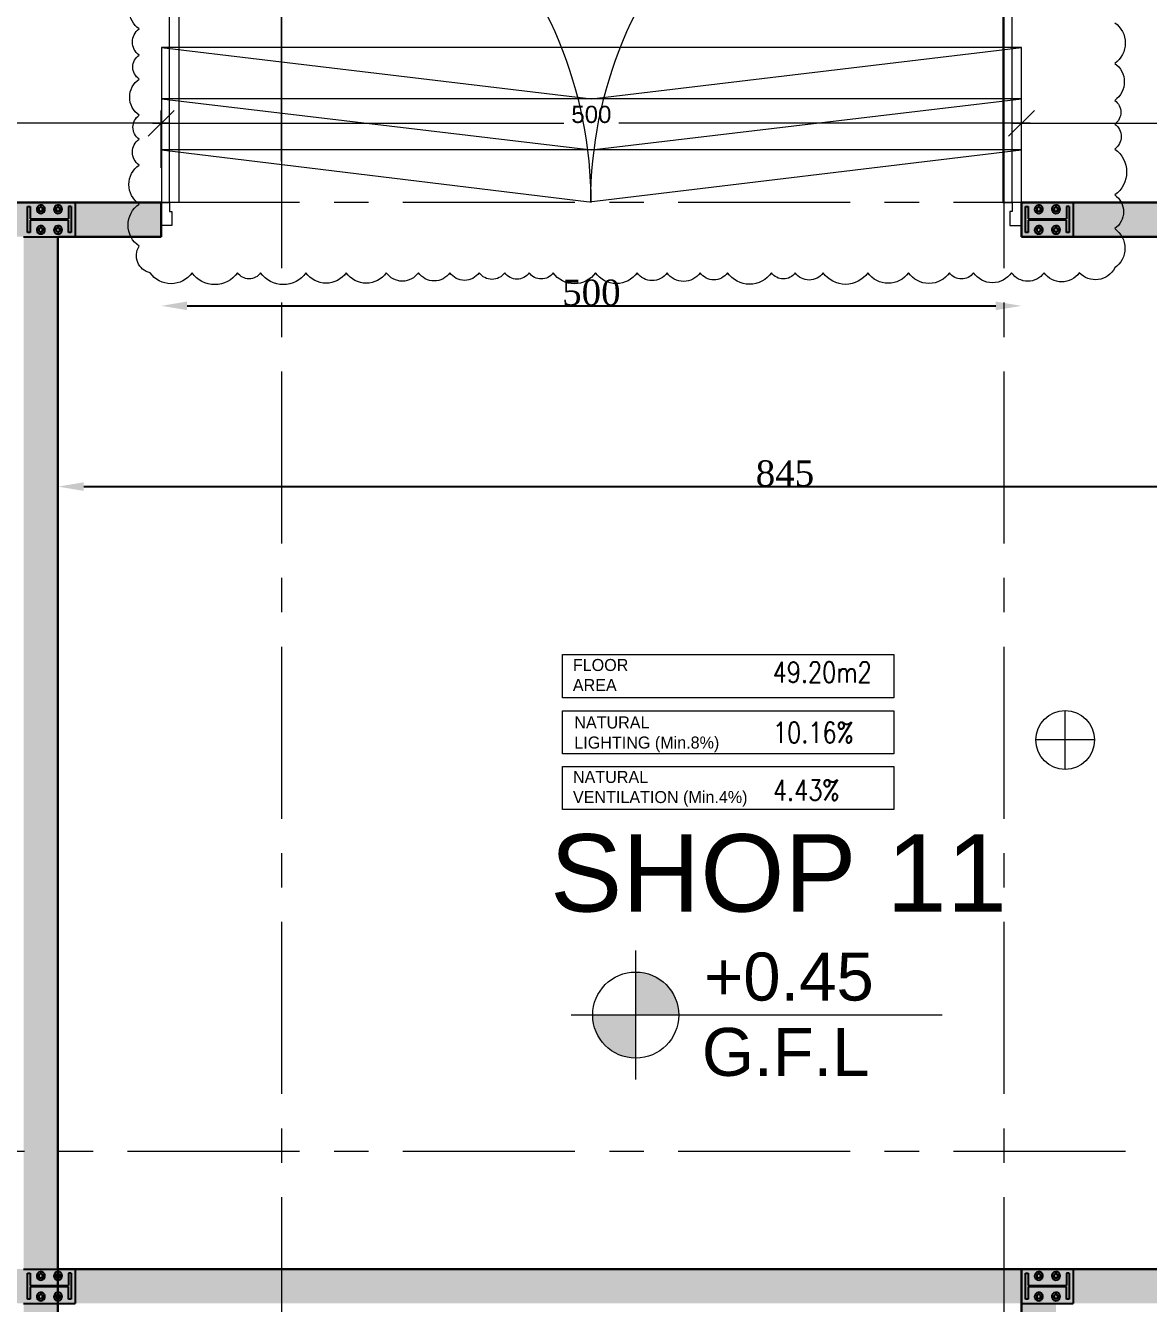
# Model space of a CAD drawing. Header units: millimetres. Extents: x -9083 to 924194, y -232449 to 321637.
# Drawn here: x 36133 to 42659, y 167427 to 174855 of the extents above; entities that cross this region are included whole.
import ezdxf
from ezdxf.enums import TextEntityAlignment as Align

# ---------------------------------------------------------------- set-up
doc = ezdxf.new("R2010")
doc.units = ezdxf.units.MM
doc.header["$LTSCALE"] = 400
doc.header["$MEASUREMENT"] = 0
doc.header["$PDMODE"] = 3
doc.linetypes.add('CENTER', pattern=[2, 1.25, -0.25, 0.25, -0.25])
doc.linetypes.add('CENTERX2', pattern=[4, 2.5, -0.5, 0.5, -0.5])
doc.layers.get('0').update_dxf_attribs({"lineweight": 0, "true_color": 0xff1414})
doc.layers.get('Defpoints').update_dxf_attribs({"color": 8, "lineweight": 5})
for name, color, linetype, lineweight in [('0.dim', 3, 'Continuous', 25), ('A-ANNO-DIMS', 134, 'Continuous', 9), ('A-DETL', 8, 'Continuous', 9), ('A-DOOR', 2, 'Continuous', 9), ('AR-dim-in', 134, 'Continuous', 0), ('AR-Level', 120, 'Continuous', 13), ('AXIS DIMENSION', 8, 'Continuous', 5), ('DETAILS DIMENSION', 15, 'Continuous', 5), ('HATCH', 15, 'Continuous', 0), ('REVC', 210, 'Continuous', 0), ('ROOM INFORMATION', 7, 'Continuous', 5), ('ROOMS DIMENSION', 3, 'Continuous', 5), ('TEXT ROOM INFORMATION', 1, 'Continuous', 5), ('WALL PROPOSED', 255, 'Continuous', 30)]:
    doc.layers.add(name, color=color, linetype=linetype, lineweight=lineweight)
doc.layers.add('ALARM', color=7, linetype='Continuous', lineweight=5, true_color=0xff0f0f)
doc.layers.add('AXIES', color=7, linetype='CENTER', lineweight=0, true_color=0x949596)
doc.layers.add('STEEL', color=63, linetype='Continuous')
doc.styles.add('arial', font='arial.ttf', dxfattribs={"width": 0.8, "height": 2.2})
doc.styles.add('Arial_1', font='arial.ttf', dxfattribs={"height": 300})
doc.styles.add('asif', font='arial.ttf')
doc.styles.add('ROMAN', font='times.ttf')
doc.styles.add('ROMANS-TITLE', font='ROMANS.shx', dxfattribs={"width": 0.8})
doc.styles.add('ROMANT', font='romant.shx')
doc.styles.get("Standard").update_dxf_attribs({"font": 'GOTHIC.TTF', "height": 220})
doc.dimstyles.new('AXIS DIMENSION', dxfattribs={"dimscale": 1.2, "dimtxt": 220, "dimasz": 150, "dimexe": 75, "dimexo": 200, "dimgap": 50, "dimtad": 0, "dimdec": 0, "dimlfac": 0.1, "dimzin": 0, "dimdsep": 46, "dimtxsty": 'ROMANT', "dimblk": 'OBLIQUE', "dimcen": 200, "dimdle": 75, "dimclrd": 17, "dimclre": 94, "dimclrt": 3, "dimadec": 0, "dimazin": 0, "dimtfac": 0.5, "dimtdec": 0, "dimtix": 1, "dimtofl": 0, "dimtmove": 2, "dimatfit": 2, "dimfxl": 100, "dimtvp": 0.5, "dimtolj": 1, "dimtzin": 0, "dimlwd": -1, "dimlwe": -1, "dimarcsym": 0})
doc.dimstyles.new('DETAILS DIMENSION', dxfattribs={"dimtxt": 100, "dimasz": 150, "dimexe": 75, "dimexo": 200, "dimgap": 50, "dimtad": 0, "dimdec": 0, "dimlfac": 0.1, "dimzin": 0, "dimdsep": 46, "dimtxsty": 'asif', "dimblk": 'OBLIQUE', "dimcen": 200, "dimdle": 50, "dimclrd": 181, "dimclre": 146, "dimclrt": 1, "dimadec": 0, "dimazin": 0, "dimtfac": 0.5, "dimtdec": 0, "dimtix": 1, "dimtofl": 0, "dimtmove": 2, "dimatfit": 2, "dimfxl": 100, "dimtvp": 0.5, "dimtolj": 1, "dimtzin": 0, "dimlwd": -1, "dimlwe": -1, "dimarcsym": 0})
doc.dimstyles.new('ROOMS DIM', dxfattribs={"dimtxt": 150, "dimasz": 150, "dimexe": 0.06, "dimexo": 0.06, "dimgap": 0.03, "dimtad": 1, "dimtoh": 1, "dimdec": 0, "dimlfac": 0.1, "dimzin": 13, "dimdsep": 46, "dimtxsty": 'ROMAN', "dimcen": 0.09, "dimdle": 0.06, "dimse1": 1, "dimse2": 1, "dimclrd": 256, "dimclre": 256, "dimclrt": 3, "dimadec": 0, "dimazin": 0, "dimtfac": 1, "dimtdec": 0, "dimtix": 1, "dimtmove": 2, "dimatfit": 3, "dimfxl": 0.06, "dimtolj": 1, "dimtzin": 0, "dimarcsym": 0})

# ---------------------------------------------------------------- blocks, each defined once
blk = doc.blocks.new('_Oblique')
at = {"color": 0, "linetype": 'ByBlock', "lineweight": -2}
blk.add_line((-0.5, -0.5), (0.5, 0.5), dxfattribs=at)
blk = doc.blocks.new('*D165')
at = {"layer": 'AXIS DIMENSION', "color": 94, "ltscale": 20, "transparency": 16777216}
for p, q in [((6110882.5, 811188.9), (6110882.5, 813339.4)), ((6115080.7, 811188.9), (6115080.7, 813339.4))]:
    blk.add_line(p, q, dxfattribs=at)
at = {"layer": 'AXIS DIMENSION', "color": 17, "ltscale": 20, "transparency": 16777216}
for p, q in [((6110792.5, 813249.4), (6112575.9, 813249.4)), ((6115170.7, 813249.4), (6113387.3, 813249.4))]:
    blk.add_line(p, q, dxfattribs=at)
at = {"layer": 'Defpoints', "color": 0, "ltscale": 20, "transparency": 16777216}
for p in [(6115080.7, 813249.4), (6110882.5, 810948.9), (6115080.7, 810948.9)]:
    blk.add_point(p, dxfattribs=at)
at = {"layer": 'AXIS DIMENSION', "color": 17, "ltscale": 20, "transparency": 16777216, "xscale": 179.9999999999999, "yscale": 179.9999999999999, "zscale": 179.9999999999999, "rotation": 180}
blk.add_blockref('_Oblique', (6110882.5, 813249.4), dxfattribs=at)
at = {"layer": 'AXIS DIMENSION', "color": 17, "ltscale": 20, "transparency": 16777216, "xscale": 179.9999999999999, "yscale": 179.9999999999999, "zscale": 179.9999999999999}
blk.add_blockref('_Oblique', (6115080.7, 813249.4), dxfattribs=at)
at = {"layer": 'AXIS DIMENSION', "color": 3, "ltscale": 20, "transparency": 16777216, "insert": (6112981.6, 813381.4), "char_height": 264, "attachment_point": 5, "style": 'ROMANT'}
blk.add_mtext('\\A1;420', dxfattribs=at)
blk = doc.blocks.new('*D166')
at = {"layer": 'AXIS DIMENSION', "color": 94, "ltscale": 20, "transparency": 16777216}
for p, q in [((6115082.5, 811188.9), (6115082.5, 813339.4)), ((6119280.7, 811188.9), (6119280.7, 813339.4))]:
    blk.add_line(p, q, dxfattribs=at)
at = {"layer": 'AXIS DIMENSION', "color": 17, "ltscale": 20, "transparency": 16777216}
for p, q in [((6114992.5, 813249.4), (6116775.9, 813249.4)), ((6119370.7, 813249.4), (6117587.3, 813249.4))]:
    blk.add_line(p, q, dxfattribs=at)
at = {"layer": 'Defpoints', "color": 0, "ltscale": 20, "transparency": 16777216}
for p in [(6119280.7, 813249.4), (6115082.5, 810948.9), (6119280.7, 810948.9)]:
    blk.add_point(p, dxfattribs=at)
at = {"layer": 'AXIS DIMENSION', "color": 17, "ltscale": 20, "transparency": 16777216, "xscale": 179.9999999999999, "yscale": 179.9999999999999, "zscale": 179.9999999999999, "rotation": 180}
blk.add_blockref('_Oblique', (6115082.5, 813249.4), dxfattribs=at)
at = {"layer": 'AXIS DIMENSION', "color": 17, "ltscale": 20, "transparency": 16777216, "xscale": 179.9999999999999, "yscale": 179.9999999999999, "zscale": 179.9999999999999}
blk.add_blockref('_Oblique', (6119280.7, 813249.4), dxfattribs=at)
at = {"layer": 'AXIS DIMENSION', "color": 3, "ltscale": 20, "transparency": 16777216, "insert": (6117181.6, 813381.4), "char_height": 264, "attachment_point": 5, "style": 'ROMANT'}
blk.add_mtext('\\A1;420', dxfattribs=at)
blk = doc.blocks.new('*D167')
at = {"layer": 'AXIS DIMENSION', "color": 94, "ltscale": 20, "transparency": 16777216}
for p, q in [((6119282.5, 811188.9), (6119282.5, 813339.4)), ((6125682.5, 811188.9), (6125682.5, 813339.4))]:
    blk.add_line(p, q, dxfattribs=at)
at = {"layer": 'AXIS DIMENSION', "color": 17, "ltscale": 20, "transparency": 16777216}
for p, q in [((6119192.5, 813249.4), (6122083.1, 813249.4)), ((6125772.5, 813249.4), (6122881.9, 813249.4))]:
    blk.add_line(p, q, dxfattribs=at)
at = {"layer": 'Defpoints', "color": 0, "ltscale": 20, "transparency": 16777216}
for p in [(6125682.5, 813249.4), (6119282.5, 810948.9), (6125682.5, 810948.9)]:
    blk.add_point(p, dxfattribs=at)
at = {"layer": 'AXIS DIMENSION', "color": 17, "ltscale": 20, "transparency": 16777216, "xscale": 179.9999999999999, "yscale": 179.9999999999999, "zscale": 179.9999999999999, "rotation": 180}
blk.add_blockref('_Oblique', (6119282.5, 813249.4), dxfattribs=at)
at = {"layer": 'AXIS DIMENSION', "color": 17, "ltscale": 20, "transparency": 16777216, "xscale": 179.9999999999999, "yscale": 179.9999999999999, "zscale": 179.9999999999999}
blk.add_blockref('_Oblique', (6125682.5, 813249.4), dxfattribs=at)
at = {"layer": 'AXIS DIMENSION', "color": 3, "ltscale": 20, "transparency": 16777216, "insert": (6122482.5, 813381.4), "char_height": 264, "attachment_point": 5, "style": 'ROMANT'}
blk.add_mtext('\\A1;640', dxfattribs=at)
blk = doc.blocks.new('*D432')
at = {"layer": 'Defpoints', "color": 0, "transparency": 16777216}
for p in [(36321.2, 172259.5), (44771.2, 172174.6), (44771.2, 171570.2)]:
    blk.add_point(p, dxfattribs=at)
at = {"layer": 'ROOMS DIMENSION', "lineweight": -2, "transparency": 16777216}
blk.add_line((36471.2, 172174.6), (44621.2, 172174.6), dxfattribs=at)
at = {"layer": 'ROOMS DIMENSION', "transparency": 16777216}
for points in [[(36471.2, 172199.6), (36471.2, 172149.6), (36321.2, 172174.6)], [(44621.2, 172199.6), (44621.2, 172149.6), (44771.2, 172174.6)]]:
    blk.add_solid(points, dxfattribs=at)
at = {"layer": 'ROOMS DIMENSION', "color": 3, "transparency": 16777216, "insert": (40546.2, 172250.9), "char_height": 150, "attachment_point": 5, "style": 'ROMAN'}
blk.add_mtext('\\A1;845', dxfattribs=at)
blk = doc.blocks.new('A$Ccfd28120')
for p, q in [((0, -170.9), (0, 170.9)), ((170.9, 0), (-170.9, 0))]:
    blk.add_line(p, q)
blk.add_circle((0, 0), 170.9)
blk = doc.blocks.new('*D487')
at = {"layer": 'Defpoints', "color": 0, "transparency": 16777216}
for p in [(36921.2, 174286.6), (33421.2, 173827), (36921.2, 173827)]:
    blk.add_point(p, dxfattribs=at)
at = {"layer": 'DETAILS DIMENSION', "color": 146, "transparency": 16777216}
for p, q in [((33421.2, 174027), (33421.2, 174361.6)), ((36921.2, 174027), (36921.2, 174361.6))]:
    blk.add_line(p, q, dxfattribs=at)
at = {"layer": 'DETAILS DIMENSION', "color": 181, "transparency": 16777216}
for p, q in [((33371.2, 174286.6), (35010.9, 174286.6)), ((36971.2, 174286.6), (35331.5, 174286.6))]:
    blk.add_line(p, q, dxfattribs=at)
at = {"layer": 'DETAILS DIMENSION', "color": 181, "transparency": 16777216, "xscale": 150, "yscale": 150, "zscale": 150, "rotation": 180}
blk.add_blockref('_Oblique', (33421.2, 174286.6), dxfattribs=at)
at = {"layer": 'DETAILS DIMENSION', "color": 181, "transparency": 16777216, "xscale": 150, "yscale": 150, "zscale": 150}
blk.add_blockref('_Oblique', (36921.2, 174286.6), dxfattribs=at)
at = {"layer": 'DETAILS DIMENSION', "color": 1, "transparency": 16777216, "insert": (35171.2, 174337.7), "char_height": 100, "attachment_point": 5, "style": 'asif'}
blk.add_mtext('\\A1;350', dxfattribs=at)
blk = doc.blocks.new('*D488')
at = {"layer": 'Defpoints', "color": 0, "transparency": 16777216}
for p in [(48221.2, 174286.6), (41921.2, 173827), (48221.2, 173827)]:
    blk.add_point(p, dxfattribs=at)
at = {"layer": 'DETAILS DIMENSION', "color": 146, "transparency": 16777216}
for p, q in [((41921.2, 174027), (41921.2, 174361.6)), ((48221.2, 174027), (48221.2, 174361.6))]:
    blk.add_line(p, q, dxfattribs=at)
at = {"layer": 'DETAILS DIMENSION', "color": 181, "transparency": 16777216}
for p, q in [((41871.2, 174286.6), (44910.6, 174286.6)), ((48271.2, 174286.6), (45231.8, 174286.6))]:
    blk.add_line(p, q, dxfattribs=at)
at = {"layer": 'DETAILS DIMENSION', "color": 181, "transparency": 16777216, "xscale": 150, "yscale": 150, "zscale": 150, "rotation": 180}
blk.add_blockref('_Oblique', (41921.2, 174286.6), dxfattribs=at)
at = {"layer": 'DETAILS DIMENSION', "color": 181, "transparency": 16777216, "xscale": 150, "yscale": 150, "zscale": 150}
blk.add_blockref('_Oblique', (48221.2, 174286.6), dxfattribs=at)
at = {"layer": 'DETAILS DIMENSION', "color": 1, "transparency": 16777216, "insert": (45071.2, 174337.7), "char_height": 100, "attachment_point": 5, "style": 'asif'}
blk.add_mtext('\\A1;630', dxfattribs=at)
blk = doc.blocks.new('*U392')
at = {"color": 1}
for p, q in [((0, 3.7), (0, 3.66)), ((0.1, 3.65), (0.1, 3.7)), ((0, 3.66), (-1.81, 3.66)), ((0, 3.62), (0, 3.66)), ((0, 3.66), (0.04, 3.66)), ((0.04, 3.66), (0.04, 3.65)), ((0.04, 3.65), (0.1, 3.65)), ((-1.8088, 3.62), (0, 3.62)), ((-1.8088, 0.08), (0, 0.08)), ((0, 0.08), (0, 0.04)), ((0, 0.04), (-1.81, 0.04)), ((0, 0.04), (0.04, 0.04)), ((0, 0), (0, 0.04)), ((0.04, 0.05), (0.1, 0.05)), ((0.04, 0.04), (0.04, 0.05)), ((0.1, 0.05), (0.1, 0))]:
    blk.add_line(p, q, dxfattribs=at)
blk.add_lwpolyline([(-1.81, 0.04, -0.414214), (0, 1.85, -0.414214), (-1.81, 3.66)], format="xyb", dxfattribs=at)
blk = doc.blocks.new('*D464')
at = {"layer": 'Defpoints', "color": 0, "transparency": 16777216}
for p in [(41921.2, 174286.6), (36921.2, 173827), (41921.2, 173827)]:
    blk.add_point(p, dxfattribs=at)
at = {"layer": 'DETAILS DIMENSION', "color": 146, "transparency": 16777216}
for p, q in [((36921.2, 174027), (36921.2, 174361.6)), ((41921.2, 174027), (41921.2, 174361.6))]:
    blk.add_line(p, q, dxfattribs=at)
at = {"layer": 'DETAILS DIMENSION', "color": 181, "transparency": 16777216}
for p, q in [((36871.2, 174286.6), (39260.9, 174286.6)), ((41971.2, 174286.6), (39581.5, 174286.6))]:
    blk.add_line(p, q, dxfattribs=at)
at = {"layer": 'DETAILS DIMENSION', "color": 181, "transparency": 16777216, "xscale": 150, "yscale": 150, "zscale": 150, "rotation": 180}
blk.add_blockref('_Oblique', (36921.2, 174286.6), dxfattribs=at)
at = {"layer": 'DETAILS DIMENSION', "color": 181, "transparency": 16777216, "xscale": 150, "yscale": 150, "zscale": 150}
blk.add_blockref('_Oblique', (41921.2, 174286.6), dxfattribs=at)
at = {"layer": 'DETAILS DIMENSION', "color": 1, "transparency": 16777216, "insert": (39421.2, 174337.6), "char_height": 100, "attachment_point": 5, "style": 'asif'}
blk.add_mtext('\\A1;500', dxfattribs=at)
blk = doc.blocks.new('Level-p')
h = blk.add_hatch(color=251)
h.paths.add_polyline_path([(0, 0.0025), (0, 0), (0.0025, 0, 0.414214)])
h.paths.add_polyline_path([(0, 0), (-0.0025, 0, 0.414214), (0, -0.0025)])
for p, q in [((0, -0.00375), (0, 0.00375)), ((0.017809, 0), (-0.00375, 0))]:
    blk.add_line(p, q)
blk.add_circle((0, 0), 0.0025)
at = {"style": 'arial'}
for p in [(0.002848, 0.000604), (0.002756, -0.002535)]:
    blk.add_attdef('F.F.L+1.20', p, '', height=0.002, dxfattribs=at)
blk = doc.blocks.new('*D657')
at = {"layer": 'Defpoints', "color": 0, "transparency": 16777216}
for p in [(36921.2, 173627), (41921.2, 173627), (41921.2, 173225.4)]:
    blk.add_point(p, dxfattribs=at)
at = {"layer": 'ROOMS DIMENSION', "lineweight": -2, "transparency": 16777216}
blk.add_line((37071.2, 173225.4), (41771.2, 173225.4), dxfattribs=at)
at = {"layer": 'ROOMS DIMENSION', "transparency": 16777216}
for points in [[(37071.2, 173250.4), (37071.2, 173200.4), (36921.2, 173225.4)], [(41771.2, 173250.4), (41771.2, 173200.4), (41921.2, 173225.4)]]:
    blk.add_solid(points, dxfattribs=at)
at = {"layer": 'ROOMS DIMENSION', "color": 3, "transparency": 16777216, "insert": (39421.2, 173301.7), "char_height": 150, "attachment_point": 5, "style": 'ROMAN'}
blk.add_mtext('\\A1;500', dxfattribs=at)
blk = doc.blocks.new('*D658')
at = {"layer": 'Defpoints', "color": 0, "transparency": 16777216}
for p in [(36921.2, 173627), (41921.2, 173627), (41921.2, 173225.4)]:
    blk.add_point(p, dxfattribs=at)
at = {"layer": 'ROOMS DIMENSION', "lineweight": -2, "transparency": 16777216}
blk.add_line((37071.2, 173225.4), (41771.2, 173225.4), dxfattribs=at)
at = {"layer": 'ROOMS DIMENSION', "transparency": 16777216}
for points in [[(37071.2, 173250.4), (37071.2, 173200.4), (36921.2, 173225.4)], [(41771.2, 173250.4), (41771.2, 173200.4), (41921.2, 173225.4)]]:
    blk.add_solid(points, dxfattribs=at)
at = {"layer": 'ROOMS DIMENSION', "color": 3, "transparency": 16777216, "insert": (39421.2, 173301.7), "char_height": 150, "attachment_point": 5, "style": 'ROMAN'}
blk.add_mtext('\\A1;500', dxfattribs=at)
blk = doc.blocks.new('Room Info')
at = {"layer": 'TEXT ROOM INFORMATION', "ltscale": 5}
for tag, p in [('FLR_AREA', (17, 833.5)), ('NAT_LIGHT', (19, 482.5)), ('NAT_VENT', (19, 147.5))]:
    blk.add_attdef(tag, p, '', height=180, dxfattribs=at)
blk = doc.blocks.new('RHBGHKJM')
at = {"layer": 'STEEL', "color": 114, "true_color": 0x139b48}
for p, q in [((835.9577, -1723.8164), (836.2577, -1723.8164)), ((836.2577, -1723.8164), (836.2577, -1724.0164)), ((841.7577, -1723.8164), (841.7577, -1724.0164)), ((841.7577, -1723.8164), (842.0577, -1723.8164)), ((842.0577, -1723.8164), (842.0577, -1724.0164)), ((835.9807, -1723.9924), (835.9807, -1723.8404)), ((835.9807, -1723.8404), (835.9959, -1723.8404)), ((835.9959, -1723.8404), (835.9959, -1723.9124)), ((836.2347, -1723.8404), (836.2195, -1723.8404)), ((836.2195, -1723.8404), (836.2195, -1723.9124)), ((836.2347, -1723.8404), (836.2347, -1723.9924)), ((841.7807, -1723.9924), (841.7807, -1723.8404)), ((841.7807, -1723.8404), (841.7959, -1723.8404)), ((841.7959, -1723.8404), (841.7959, -1723.9124)), ((842.0347, -1723.8404), (842.0195, -1723.8404)), ((842.0195, -1723.8404), (842.0195, -1723.9124)), ((842.0347, -1723.8404), (842.0347, -1723.9924)), ((835.9959, -1723.9124), (836.2195, -1723.9124)), ((836.2195, -1723.9204), (835.9959, -1723.9204)), ((835.9959, -1723.9204), (835.9959, -1723.9924)), ((836.2195, -1723.9924), (836.2195, -1723.9204)), ((841.7959, -1723.9124), (842.0195, -1723.9124)), ((842.0195, -1723.9204), (841.7959, -1723.9204)), ((841.7959, -1723.9204), (841.7959, -1723.9924)), ((842.0195, -1723.9924), (842.0195, -1723.9204)), ((835.9577, -1724.0164), (836.2577, -1724.0164)), ((835.9959, -1723.9924), (835.9807, -1723.9924)), ((836.2347, -1723.9924), (836.2195, -1723.9924)), ((841.7577, -1724.0164), (842.0577, -1724.0164)), ((841.7959, -1723.9924), (841.7807, -1723.9924)), ((842.0347, -1723.9924), (842.0195, -1723.9924)), ((835.9577, -1730.0168), (836.2577, -1730.0168)), ((835.9807, -1730.1928), (835.9807, -1730.0408)), ((835.9807, -1730.0408), (835.9959, -1730.0408)), ((835.9959, -1730.0408), (835.9959, -1730.1128)), ((836.2347, -1730.0408), (836.2195, -1730.0408)), ((836.2195, -1730.0408), (836.2195, -1730.1128)), ((836.2347, -1730.0408), (836.2347, -1730.1928)), ((836.2577, -1730.0168), (836.2577, -1730.2168)), ((841.7577, -1730.0168), (841.7577, -1730.2168)), ((841.7577, -1730.0168), (842.0577, -1730.0168)), ((841.7807, -1730.1928), (841.7807, -1730.0408)), ((841.7807, -1730.0408), (841.7959, -1730.0408)), ((841.7959, -1730.0408), (841.7959, -1730.1128)), ((842.0347, -1730.0408), (842.0195, -1730.0408)), ((842.0195, -1730.0408), (842.0195, -1730.1128)), ((842.0347, -1730.0408), (842.0347, -1730.1928)), ((842.0577, -1730.0168), (842.0577, -1730.2168)), ((835.9959, -1730.1128), (836.2195, -1730.1128)), ((836.2195, -1730.1208), (835.9959, -1730.1208)), ((835.9959, -1730.1208), (835.9959, -1730.1928)), ((836.2195, -1730.1928), (836.2195, -1730.1208)), ((841.7959, -1730.1128), (842.0195, -1730.1128)), ((842.0195, -1730.1208), (841.7959, -1730.1208)), ((841.7959, -1730.1208), (841.7959, -1730.1928)), ((842.0195, -1730.1928), (842.0195, -1730.1208)), ((835.9577, -1730.2168), (836.2577, -1730.2168)), ((835.9959, -1730.1928), (835.9807, -1730.1928)), ((836.2347, -1730.1928), (836.2195, -1730.1928)), ((841.7577, -1730.2168), (842.0577, -1730.2168)), ((841.7959, -1730.1928), (841.7807, -1730.1928)), ((842.0347, -1730.1928), (842.0195, -1730.1928))]:
    blk.add_line(p, q, dxfattribs=at)
at = {"layer": 'STEEL', "color": 8, "ltscale": 500}
for centre, radius, start, end in [((836.0577, -1723.8564), 0.024, 30, 210), ((836.1577, -1723.8564), 0.024, 30, 210), ((841.8577, -1723.8564), 0.024, 30, 210), ((841.9577, -1723.8564), 0.024, 30, 210), ((836.0577, -1723.8564), 0.024, 210, 30), ((836.0577, -1723.8564), 0.012, 45, 225), ((836.0577, -1723.8564), 0.012, 150, 330), ((836.0577, -1723.8564), 0.012, 330, 150), ((836.0577, -1723.8564), 0.012, 225, 45), ((836.1577, -1723.8564), 0.024, 210, 30), ((836.1577, -1723.8564), 0.012, 45, 225), ((836.1577, -1723.8564), 0.012, 150, 330), ((836.1577, -1723.8564), 0.012, 330, 150), ((836.1577, -1723.8564), 0.012, 225, 45), ((841.8577, -1723.8564), 0.024, 210, 30), ((841.8577, -1723.8564), 0.012, 45, 225), ((841.8577, -1723.8564), 0.012, 150, 330), ((841.8577, -1723.8564), 0.012, 330, 150), ((841.8577, -1723.8564), 0.012, 225, 45), ((841.9577, -1723.8564), 0.024, 210, 30), ((841.9577, -1723.8564), 0.012, 45, 225), ((841.9577, -1723.8564), 0.012, 150, 330), ((841.9577, -1723.8564), 0.012, 330, 150), ((841.9577, -1723.8564), 0.012, 225, 45), ((836.0577, -1723.9764), 0.024, 30, 210), ((836.0577, -1723.9764), 0.024, 210, 30), ((836.0577, -1723.9764), 0.012, 45, 225), ((836.0577, -1723.9764), 0.012, 150, 330), ((836.0577, -1723.9764), 0.012, 330, 150), ((836.0577, -1723.9764), 0.012, 225, 45), ((836.1577, -1723.9764), 0.024, 30, 210), ((836.1577, -1723.9764), 0.024, 210, 30), ((836.1577, -1723.9764), 0.012, 45, 225), ((836.1577, -1723.9764), 0.012, 150, 330), ((836.1577, -1723.9764), 0.012, 330, 150), ((836.1577, -1723.9764), 0.012, 225, 45), ((841.8577, -1723.9764), 0.024, 30, 210), ((841.8577, -1723.9764), 0.024, 210, 30), ((841.8577, -1723.9764), 0.012, 45, 225), ((841.8577, -1723.9764), 0.012, 150, 330), ((841.8577, -1723.9764), 0.012, 330, 150), ((841.8577, -1723.9764), 0.012, 225, 45), ((841.9577, -1723.9764), 0.024, 30, 210), ((841.9577, -1723.9764), 0.024, 210, 30), ((841.9577, -1723.9764), 0.012, 45, 225), ((841.9577, -1723.9764), 0.012, 150, 330), ((841.9577, -1723.9764), 0.012, 330, 150), ((841.9577, -1723.9764), 0.012, 225, 45), ((836.0577, -1730.0568), 0.024, 30, 210), ((836.0577, -1730.0568), 0.024, 210, 30), ((836.0577, -1730.0568), 0.012, 45, 225), ((836.0577, -1730.0568), 0.012, 150, 330), ((836.0577, -1730.0568), 0.012, 330, 150), ((836.0577, -1730.0568), 0.012, 225, 45), ((836.1577, -1730.0568), 0.024, 30, 210), ((836.1577, -1730.0568), 0.024, 210, 30), ((836.1577, -1730.0568), 0.012, 45, 225), ((836.1577, -1730.0568), 0.012, 150, 330), ((836.1577, -1730.0568), 0.012, 330, 150), ((836.1577, -1730.0568), 0.012, 225, 45), ((841.8577, -1730.0568), 0.024, 30, 210), ((841.8577, -1730.0568), 0.024, 210, 30), ((841.8577, -1730.0568), 0.012, 45, 225), ((841.8577, -1730.0568), 0.012, 150, 330), ((841.8577, -1730.0568), 0.012, 330, 150), ((841.8577, -1730.0568), 0.012, 225, 45), ((841.9577, -1730.0568), 0.024, 30, 210), ((841.9577, -1730.0568), 0.024, 210, 30), ((841.9577, -1730.0568), 0.012, 45, 225), ((841.9577, -1730.0568), 0.012, 150, 330), ((841.9577, -1730.0568), 0.012, 330, 150), ((841.9577, -1730.0568), 0.012, 225, 45), ((836.0577, -1730.1768), 0.024, 30, 210), ((836.0577, -1730.1768), 0.024, 210, 30), ((836.0577, -1730.1768), 0.012, 45, 225), ((836.0577, -1730.1768), 0.012, 150, 330), ((836.0577, -1730.1768), 0.012, 330, 150), ((836.0577, -1730.1768), 0.012, 225, 45), ((836.1577, -1730.1768), 0.024, 30, 210), ((836.1577, -1730.1768), 0.024, 210, 30), ((836.1577, -1730.1768), 0.012, 45, 225), ((836.1577, -1730.1768), 0.012, 150, 330), ((836.1577, -1730.1768), 0.012, 330, 150), ((836.1577, -1730.1768), 0.012, 225, 45), ((841.8577, -1730.1768), 0.024, 30, 210), ((841.8577, -1730.1768), 0.024, 210, 30), ((841.8577, -1730.1768), 0.012, 45, 225), ((841.8577, -1730.1768), 0.012, 150, 330), ((841.8577, -1730.1768), 0.012, 330, 150), ((841.8577, -1730.1768), 0.012, 225, 45), ((841.9577, -1730.1768), 0.024, 30, 210), ((841.9577, -1730.1768), 0.024, 210, 30), ((841.9577, -1730.1768), 0.012, 45, 225), ((841.9577, -1730.1768), 0.012, 150, 330), ((841.9577, -1730.1768), 0.012, 330, 150), ((841.9577, -1730.1768), 0.012, 225, 45)]:
    blk.add_arc(centre, radius, start, end, dxfattribs=at)
blk = doc.blocks.new('hjhg')
at = {"layer": 'AXIES', "linetype": 'CENTERX2'}
for p, q in [((6115082.5, 791366), (6115082.5, 816591.3)), ((6119282.5, 791366), (6119282.5, 816591.3)), ((6131186.9, 810948.9), (6071269.8, 810948.9)), ((6131186.9, 805430.8), (6071269.8, 805430.8))]:
    blk.add_line(p, q, dxfattribs=at)
at = {"layer": 'AXIS DIMENSION', "ltscale": 20}
for base, p1, p2, picture, middle in [((6115080.7, 813249.4), (6110882.5, 810948.9), (6115080.7, 810948.9), '*D165', (6112981.6, 813381.4)), ((6119280.7, 813249.4), (6115082.5, 810948.9), (6119280.7, 810948.9), '*D166', (6117181.6, 813381.4)), ((6125682.5, 813249.4), (6119282.5, 810948.9), (6125682.5, 810948.9), '*D167', (6122482.5, 813381.4))]:
    dim = blk.add_linear_dim(base=base, p1=p1, p2=p2, dimstyle='AXIS DIMENSION', dxfattribs=at)
    dim.commit()
    dim.dimension.update_dxf_attribs({"geometry": picture, "text_midpoint": middle})

msp = doc.modelspace()

# ---------------------------------------------------------------- hatches: boundary and pattern name
at = {"layer": 'HATCH', "true_color": 0x939598}
h = msp.add_hatch(color=252, dxfattribs=at)
h.dxf.hatch_style = 1
h.paths.add_polyline_path([(3721.20856, 167426.57089), (6221.20856, 167426.57089), (6221.20856, 166062.64729), (6421.20856, 166062.64729), (6421.20856, 167426.57089), (8721.20856, 167426.57089), (8721.20856, 166062.64729), (8921.20856, 166062.64729), (8921.20856, 167626.57089), (6971.20856, 167626.57089), (6971.20856, 173627.00829), (8571.20856, 173627.00829), (8571.20856, 173827.00829), (121.20856, 173827.00829), (121.20856, 173627.00829), (121.20856, 173262.64729), (321.20856, 173262.64729), (321.20856, 173627.00829), (6771.20856, 173627.00829), (6771.20856, 167626.57089), (3721.20856, 167626.57089), (3721.20856, 172162.64729), (121.20856, 172162.64729), (121.20856, 170662.64729), (321.20856, 170662.64729), (321.20856, 171962.64729), (3521.20856, 171962.64729), (3521.20856, 166962.64729), (321.20856, 166962.64729), (321.20856, 168262.64729), (121.20856, 168262.64729), (121.20856, 166426.87536), (321.20856, 166426.87536), (321.20856, 166762.64729), (3521.20856, 166762.64729), (3521.20856, 164562.64729), (4321.20856, 164562.64729), (8521.20856, 164562.64729), (8521.20856, 161313.31524), (8521.20856, 159562.59179), (7721.18009, 159562.59179), (7721.18009, 159362.59179), (8721.20856, 159362.59179), (8721.20856, 164762.64729), (3721.20856, 164762.64729)])
h.paths.add_polyline_path([(6421.20856, 165162.64729), (6221.20856, 165162.64729), (6221.20856, 164962.64729), (3921.20856, 164962.64729), (3921.20856, 167426.57089), (3721.20856, 167426.57089), (3721.20856, 164762.64729), (8721.20856, 164762.64729), (8721.20856, 159362.60548), (8921.20856, 159362.6), (8921.20856, 164962.64729), (8921.20856, 165162.64729), (8721.20856, 165162.64729), (8721.20856, 164962.64729), (6421.20856, 164962.64729)])
h.paths.add_polyline_path([(20421.20856, 167626.57089), (15121.20856, 167626.57089), (15121.20856, 173627.00829), (17817.8981, 173627.00829), (17817.8981, 173827.00829), (13571.20856, 173827.00829), (13571.20856, 173627.00829), (14921.20856, 173627.00829), (14921.20856, 159562.60548), (14621.20856, 159562.60548), (14621.20856, 159362.60548), (15421.20856, 159362.60548), (15421.20856, 159562.60548), (15121.20856, 159562.60548), (15121.20856, 167426.57089), (20221.20856, 167426.57089), (20221.20856, 159562.60548), (19921.20856, 159562.60548), (19921.20856, 159362.60548), (20721.20856, 159362.60548), (20721.20856, 159562.60548), (20421.20856, 159562.60548)])
h.paths.add_polyline_path([(28421.20856, 173827.00829), (22814.51903, 173827.00829), (22814.51903, 173627.00829), (25521.20856, 173627.00829), (25521.20856, 159562.60548), (25221.20856, 159562.60548), (25221.20856, 159362.59179), (26021.20856, 159362.59179), (26021.20856, 159562.60548), (25721.20856, 159562.60548), (25721.20856, 167426.57089), (30821.20856, 167426.57089), (30821.20856, 159562.60548), (30521.20856, 159562.60548), (30521.20856, 159362.59179), (31321.20856, 159362.59179), (31321.20856, 159562.60548), (31021.20856, 159562.60548), (31021.20856, 167626.57089), (25721.20856, 167626.57089), (25721.20856, 173627.00829), (28421.20856, 173627.00829)])
h.paths.add_polyline_path([(36921.20856, 173827.00829), (33421.20856, 173827.00829), (33419.40991, 173627.00829), (36121.20856, 173627.00829), (36121.20856, 159562.60548), (35821.20856, 159562.60548), (35821.20856, 159362.59179), (36621.20856, 159362.59179), (36621.20856, 159562.60548), (36321.20856, 159562.60548), (36321.20856, 173627.00829), (36921.20856, 173627.00829)])
h.paths.add_polyline_path([(48221.20856, 173827.00829), (41921.20856, 173827.00829), (41921.20856, 173627.00829), (44771.20856, 173627.00829), (44771.20856, 167626.57089), (41921.20856, 167626.57089), (41921.20856, 159562.60548), (41721.20856, 159562.60548), (41721.20856, 159362.59179), (42521.20856, 159362.60548), (42521.20856, 159562.60548), (42121.20856, 159562.60548), (42121.20856, 167426.57089), (44921.20856, 167426.57089), (48021.20856, 167426.57089), (48021.20856, 166646.57089), (48221.20856, 166646.57089), (48221.20856, 169136.57089), (48221.20856, 172177.00829), (48021.20856, 172177.00829), (48021.20856, 171548.52339), (48021.20856, 167626.57089), (44971.20856, 167626.57089), (44971.20856, 173627.00829), (48021.20856, 173627.00829), (48021.20856, 173277.00829), (48221.20856, 173277.00829)])
h.paths.add_polyline_path([(48221.20856, 164506.57089), (48021.20856, 164506.57089), (48021.20856, 159562.60548), (47421.20856, 159562.60548), (47421.21313, 159362.58722), (48221.20856, 159362.60548)])
h.paths.add_polyline_path([(48021.20856, 165626.57089), (46521.20856, 165626.57089), (46521.20856, 167426.57089), (46421.20856, 167426.57089), (46421.20856, 165526.57089), (46421.20856, 163626.57089), (48021.20856, 163626.57089), (48021.20856, 163726.57089), (46521.20856, 163726.57089), (46521.20856, 165526.57089), (48021.20856, 165526.57089)], flags=17)
h.paths.add_polyline_path([(48221.20856, 165826.57089), (48021.20856, 165826.57089), (48021.20856, 165326.57089), (48221.20856, 165326.57089)], flags=17)
h = msp.add_hatch(color=252, dxfattribs=at)
h.dxf.hatch_style = 1
h.paths.add_polyline_path([(12421.20856, 167626.57089), (8921.20856, 167626.57089), (8921.20856, 167426.57089), (12421.20856, 167426.57089)])
h.paths.add_polyline_path([(14921.20856, 167626.57089), (12421.20856, 167626.57089), (12421.20856, 167426.57089), (14921.20856, 167426.57089)])
h.paths.add_polyline_path([(25021.20856, 167626.57089), (20821.20856, 167626.57089), (20821.20856, 167426.57089), (25021.20856, 167426.57089)])
h.paths.add_polyline_path([(20821.20856, 167626.57089), (20421.20856, 167626.57089), (20421.20856, 167426.57089), (20821.20856, 167426.57089)])
h.paths.add_polyline_path([(25521.20856, 167626.57089), (25021.20856, 167626.57089), (25021.20856, 167426.57089), (25521.20856, 167426.57089)])
h.paths.add_polyline_path([(36121.20856, 167626.57089), (31021.20856, 167626.57089), (31021.20856, 167426.57089), (36121.20856, 167426.57089)])
h.paths.add_polyline_path([(41921.20856, 167626.57089), (36321.20856, 167626.57089), (36321.20856, 167426.57089), (41921.20856, 167426.57089)])

# ---------------------------------------------------------------- linework, layer by layer
at = {"layer": 'A-DETL', "linetype": 'Continuous'}
for p, q in [((41921.20856, 174429.2931), (36922.42548, 174429.2931)), ((41921.20856, 174131.56931), (36922.42548, 174131.56931))]:
    msp.add_line(p, q, dxfattribs=at)
msp.add_lwpolyline([(41921.20856, 173827.00829), (41921.20856, 174727.0169), (36922.42548, 174727.0169), (36922.42548, 173830.72547)], dxfattribs=at)
at = {"layer": 'AR-dim-in', "color": 8, "linetype": 'Continuous'}
for points in [[(36922.42548, 174727.0169), (39421.81702, 174429.2931), (41921.20856, 174727.0169)], [(36922.42548, 174429.2931), (39421.81702, 174131.56931), (41921.20856, 174429.2931)], [(36922.42548, 174131.56931), (39407.48015, 173830.72547), (41921.20856, 174131.56931)]]:
    msp.add_lwpolyline(points, dxfattribs=at)
at = {"layer": 'REVC'}
msp.add_lwpolyline([(42462.63179, 174871.24017, -0.52056705), (42462.63179, 174635.03911, -0.52056705), (42462.63179, 174419.847, -0.52056705), (42462.63179, 174282.03762, -0.52056705), (42462.63179, 174136.52536, -0.52056705), (42462.63179, 173870.55452, -0.52056705), (42462.63179, 173674.03973, -0.52056705), (42462.63179, 173445.99322, -0.52056705), (42257.057, 173417.6416, -0.52056705), (42052.13945, 173417.6416, -0.52056705), (41862.88807, 173417.6416, -0.52056705), (41641.53936, 173417.6416, -0.52056705), (41502.8429, 173417.6416, -0.52056705), (41263.94808, 173417.6416, -0.52056705), (41028.55271, 173417.6416, -0.52056705), (40768.77102, 173417.6416, -0.52056705), (40605.8795, 173417.6416, -0.52056705), (40468.19219, 173417.6416, -0.52056705), (40212.84585, 173417.6416, -0.52056705), (40053.31136, 173417.6416, -0.52056705), (39860.95523, 173417.6416, -0.52056705), (39687.17877, 173417.6416, -0.52056705), (39445.5617, 173417.6416, -0.52056705), (39199.03725, 173417.6416, -0.52056705), (39060.01933, 173417.6416, -0.52056705), (38917.61183, 173417.6416, -0.52056705), (38768.97855, 173417.6416, -0.52056705), (38598.6812, 173417.6416, -0.52056705), (38416.27817, 173417.6416, -0.52056705), (38229.13867, 173417.6416, -0.52056705), (37996.35162, 173417.6416, -0.52056705), (37762.43741, 173417.6416, -0.52056705), (37499.00978, 173417.6416, -0.52056705), (37364.01217, 173417.6416, -0.52056705), (37100.44618, 173417.6416, -0.52056705), (36856.66433, 173417.6416, -0.52056705), (36792.72457, 173571.80339, -0.52056705), (36792.72457, 173817.27393, -0.52056705), (36792.72457, 174043.92473, -0.52056705), (36792.72457, 174194.39726, -0.52056705), (36792.72457, 174332.93908, -0.52056705), (36792.72457, 174543.69584, -0.52056705), (36792.72457, 174683.45027, -0.52056705), (36792.72457, 174834.64303, -0.52056705), (36792.72457, 175050.1444, -0.52056705)], format="xyb", dxfattribs=at)
at = {"layer": 'ROOM INFORMATION', "ltscale": 5}
for points in [[(39253.29232, 171197.77068), (41178.23963, 171197.77068), (41178.23963, 170947.77068), (39253.29232, 170947.77068)], [(39253.29232, 170871.27068), (41178.23963, 170871.27068), (41178.23963, 170621.27068), (39253.29232, 170621.27068)], [(39253.29232, 170547.27068), (41178.23963, 170547.27068), (41178.23963, 170297.27068), (39253.29232, 170297.27068)]]:
    msp.add_lwpolyline(points, close=True, dxfattribs=at)
at = {"layer": 'WALL PROPOSED'}
for p, q in [((36921.20856, 173827.00829), (33421.20856, 173827.00829)), ((36921.20856, 173627.00829), (36921.20856, 173827.00829)), ((48221.20856, 173827.00829), (41921.20856, 173827.00829)), ((41921.20856, 173627.00829), (41921.20856, 173827.00829)), ((36921.20856, 173627.00829), (36321.20856, 173627.00829)), ((36321.20856, 173627.00829), (36321.20856, 159562.60548)), ((44771.20856, 173627.00829), (41921.20856, 173627.00829)), ((44771.20856, 167626.57089), (36321.20856, 167626.57089)), ((41921.20856, 167626.57089), (41921.20856, 159562.60548))]:
    msp.add_line(p, q, dxfattribs=at)

# ---------------------------------------------------------------- block references
at = {"layer": '0.dim', "xscale": 1000, "yscale": 1000, "zscale": 1000}
msp.add_blockref('RHBGHKJM', (-799836.48257, 1897643.41657), dxfattribs=at)
at = {"layer": 'A-DOOR', "xscale": 1353.140791267939, "yscale": 1353.140791267939, "zscale": 1353.140791267939, "rotation": 270}
msp.add_blockref('*U392', (36914.58764, 173827.00829), dxfattribs=at)
at = {"layer": 'ALARM'}
msp.add_blockref('A$Ccfd28120', (42174.80034, 170701.78959), dxfattribs=at)
at = {"layer": 'AR-Level'}
ref = msp.add_blockref('Level-p', (39678.66592, 169102.9045), dxfattribs=dict(at, xscale=100000.0000014552, yscale=100000.0000014552, zscale=100000.0000014552))
ref.add_attrib('F.F.L+1.20', '+0.45', (40076.09581, 169187.20635), dxfattribs={"layer": '0', "height": 279.069767, "style": 'arial'})
ref.add_attrib('F.F.L+1.20', 'G.F.L', (40063.28683, 168749.19944), dxfattribs={"layer": '0', "height": 279.069767, "style": 'arial'})
at = {"layer": 'AXIES'}
msp.add_blockref('hjhg', (-6077461.30579, -637121.91356), dxfattribs=at)
at = {"layer": 'TEXT ROOM INFORMATION'}
ref = msp.add_blockref('Room Info', (40457.29232, 170322.28437), dxfattribs=at)
ref.add_attrib('FLR_AREA', '49.20m2', dxfattribs={"ltscale": 5, "height": 120, "style": 'ROMANS-TITLE', "width": 0.8}).set_placement((40474.29232, 171155.78437), align=Align.TOP_LEFT)
ref.add_attrib('NAT_LIGHT', '10.16%', dxfattribs={"ltscale": 5, "height": 120, "style": 'ROMANS-TITLE', "width": 0.8}).set_placement((40476.29232, 170804.78437), align=Align.TOP_LEFT)
ref.add_attrib('NAT_VENT', '4.43%', dxfattribs={"ltscale": 5, "height": 120, "style": 'ROMANS-TITLE', "width": 0.8}).set_placement((40476.29232, 170469.78437), align=Align.TOP_LEFT)

# ---------------------------------------------------------------- texts
at = {"layer": 'A-ANNO-DIMS', "insert": (40508.492, 170154.3496), "char_height": 450, "width": 3983.1132864, "attachment_point": 2, "line_spacing_factor": 0.938532, "style": 'Arial_1'}
msp.add_mtext('SHOP 11', dxfattribs=at)
at = {"layer": 'ROOM INFORMATION', "ltscale": 5, "char_height": 70, "attachment_point": 1}
for s, insert in [('{\\C7;FLOOR\\PAREA}', (39313.5905, 171172.77068)), ('{\\C7;NATURAL\\PLIGHTING (Min.8%)}', (39322.0905, 170838.77068)), ('{\\C7;NATURAL\\PVENTILATION (Min.4%)}', (39314.29232, 170521.77068))]:
    msp.add_mtext_dynamic_manual_height_columns(s, width=1515.090309, gutter_width=900, heights=[0], dxfattribs=dict(at, insert=insert))

# ---------------------------------------------------------------- dimensions: what is measured, and where the dimension line sits
at = {"layer": 'DETAILS DIMENSION'}
for base, p1, p2, picture, middle in [((36921.20856, 174286.56373), (33421.20856, 173827.00829), (36921.20856, 173827.00829), '*D487', (35171.20856, 174337.65514)), ((41921.20856, 174286.56373), (36921.20856, 173827.00829), (41921.20856, 173827.00829), '*D464', (39421.20856, 174337.62103)), ((48221.20856, 174286.56373), (41921.20856, 173827.00829), (48221.20856, 173827.00829), '*D488', (45071.20856, 174337.65514))]:
    dim = msp.add_linear_dim(base=base, p1=p1, p2=p2, dimstyle='DETAILS DIMENSION', dxfattribs=at)
    dim.commit()
    dim.dimension.update_dxf_attribs({"geometry": picture, "text_midpoint": middle})
at = {"layer": 'ROOMS DIMENSION'}
for base, p1, p2, picture, middle in [((41921.20856, 173225.37526), (36921.20856, 173627.00829), (41921.20856, 173627.00829), '*D657', (39421.20856, 173301.70302)), ((41921.20856, 173225.37526), (36921.20856, 173627.00829), (41921.20856, 173627.00829), '*D658', (39421.20856, 173301.70302)), ((44771.20856, 172174.60948), (36321.20856, 172259.5351), (44771.20856, 171570.23882), '*D432', (40546.20856, 172250.93725))]:
    dim = msp.add_linear_dim(base=base, p1=p1, p2=p2, dimstyle='ROOMS DIM', dxfattribs=at)
    dim.commit()
    dim.dimension.update_dxf_attribs({"geometry": picture, "text_midpoint": middle})

doc.saveas('drawing.dxf')
